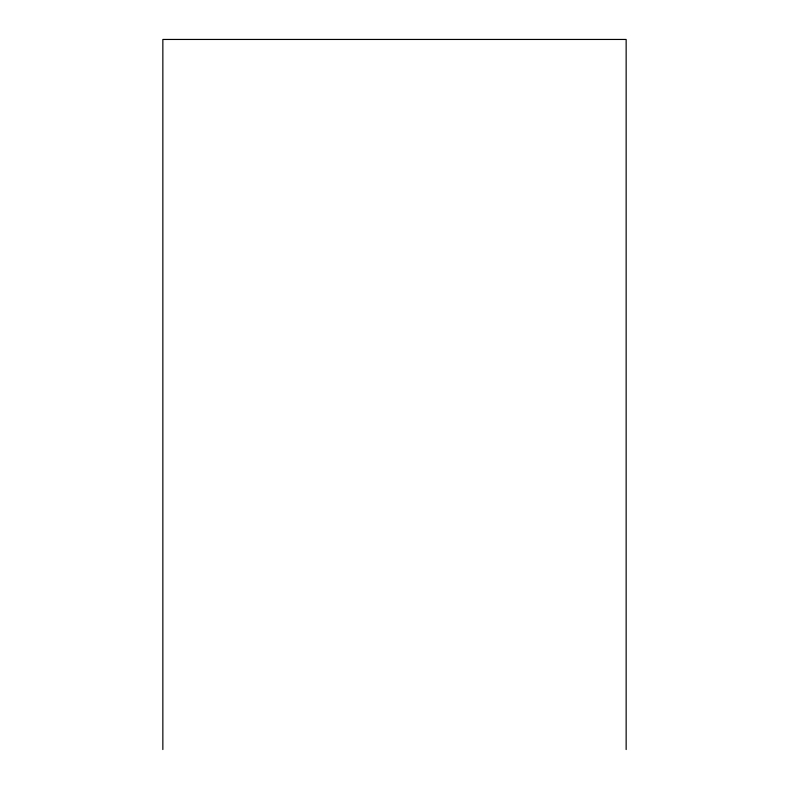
<?xml version="1.0" encoding="UTF-8"?>
<svg xmlns="http://www.w3.org/2000/svg" width="789" height="789" viewBox="0 0 789 789"><rect width="100%" height="100%" fill="white"/><g stroke="black" fill="none" stroke-linecap="round" stroke-linejoin="round"><path stroke-width="1.18" d="M626.15 749.55L626.15 39.45L162.85 39.45L162.85 749.55"/></g></svg>
